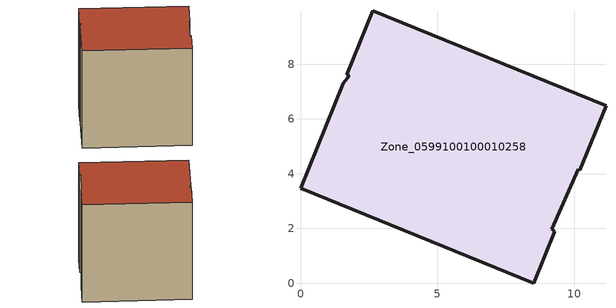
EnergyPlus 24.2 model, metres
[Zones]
Zone_0599100100010258
 floor ground (C_G): 9.18,1.96 9.29,1.9 8.52,0 0,3.47 1.56,7.3 1.78,7.58 1.69,7.62 2.64,9.95 11.16,6.48 10.2,4.13 10.13,4.16 z0
 wall outside (C_F): 11.16,6.48 2.64,9.95 1.69,7.62 1.78,7.58 1.56,7.3 0,3.47 8.52,0 9.29,1.9 9.18,1.96 10.13,4.16 10.2,4.13 11.16,6.48 z0:9.4
 roof outside (C_R): 1.56,7.3 0,3.47 8.52,0 9.29,1.9 9.18,1.96 10.13,4.16 10.2,4.13 11.16,6.48 2.64,9.95 1.69,7.62 1.78,7.58 z9.4
[BUILDING]
Pand.0599100100010258: North Axis=0; Terrain=City; Loads Convergence Tolerance Value=0.04; Temperature Convergence Tolerance Value=0.4; Solar Distribution=FullExterior; Maximum Number of Warmup Days=25; Minimum Number of Warmup Days=1
[Site:Location]
Rotterdam.The.Hague.AP_ZH_NLD Design_Conditions: Latitude=51.96; Longitude=4.45; Time Zone=1; Elevation=-4.5
[SITE:GROUNDTEMPERATURE:BUILDINGSURFACE]
18, 18, 18, 18, 18, 18, 18, 18, 18, 18, 18, 18
[MATERIAL] Thermal Absorptance=0.9; Solar Absorptance=0.7; Visible Absorptance=0.7
Name | Roughness | Thickness | Conductivity | Density | Specific Heat
G.TI.2015-2018 | MediumSmooth | 0.15 | 0.0428571 | 540 | 1210
F.TI.2015-2018 | Rough | 0.3 | 0.0666667 | 1920 | 840
R.TI.2015-2018 | MediumRough | 0.2 | 0.0333333 | 1500 | 1000
[CONSTRUCTION]
C_G: G.TI.2015-2018
C_F: F.TI.2015-2018
C_R: R.TI.2015-2018
[ZONE]
Zone_0599100100010258: Type=1; Multiplier=1; Ceiling Height=Autocalculate; Volume=Autocalculate; Floor Area=autocalculate; Part of Total Floor Area=Yes
[ZONEINFILTRATION:DESIGNFLOWRATE]
Infil_Zone_0599100100010258: Zone or ZoneList or Space or SpaceList=Zone_0599100100010258; Schedule=AlwaysOn; Design Flow Rate Calculation Method=Flow/Area; Flow Rate per Floor Area=0.0015; Constant Term Coefficient=1; Temperature Term Coefficient=0; Velocity Term Coefficient=0; Velocity Squared Term Coefficient=0
[HVACTEMPLATE:ZONE:IDEALLOADSAIRSYSTEM]
Zone_0599100100010258: Maximum Heating Supply Air Temperature=50; Minimum Cooling Supply Air Temperature=13; Maximum Heating Supply Air Humidity Ratio=0.0156; Minimum Cooling Supply Air Humidity Ratio=0.0077; Heating Limit=NoLimit; Cooling Limit=NoLimit; Dehumidification Control Type=ConstantSensibleHeatRatio; Cooling Sensible Heat Ratio=0.7; Dehumidification Setpoint=60; Humidification Control Type=None; Humidification Setpoint=30; Outdoor Air Method=None; Outdoor Air Flow Rate per Person=0.00944; Outdoor Air Flow Rate per Zone Floor Area=0; Outdoor Air Flow Rate per Zone=0; Demand Controlled Ventilation Type=None; Outdoor Air Economizer Type=NoEconomizer; Heat Recovery Type=None; Sensible Heat Recovery Effectiveness=0.7; Latent Heat Recovery Effectiveness=0.65
[ZONECONTROL:THERMOSTAT]
ThermostatControl_Zone_0599100100010258: Zone or ZoneList=Zone_0599100100010258; Control Type Schedule=DualSetpointControlType; Control 1=Thermostat_Zone_0599100100010258; Temperature Difference Between Cutout And Setpoint=0
[THERMOSTATSETPOINT:DUALSETPOINT]
Thermostat_Zone_0599100100010258: Heating Setpoint Temperature Schedule=HeatingSetpoint_Zone_0599100100010258; Cooling Setpoint Temperature Schedule=CoolingSetpoint_Zone_0599100100010258
[SCHEDULE:COMPACT]
HeatingSetpoint_Zone_0599100100010258: Through: 12/31, For: AllDays, Until: 24:00, 21
CoolingSetpoint_Zone_0599100100010258: Through: 12/31, For: AllDays, Until: 24:00, 24
DualSetpointControlType: Through: 12/31, For: AllDays, Until: 24:00, 4
AlwaysOn: Through: 12/31, For: AllDays, Until: 24:00, 1
